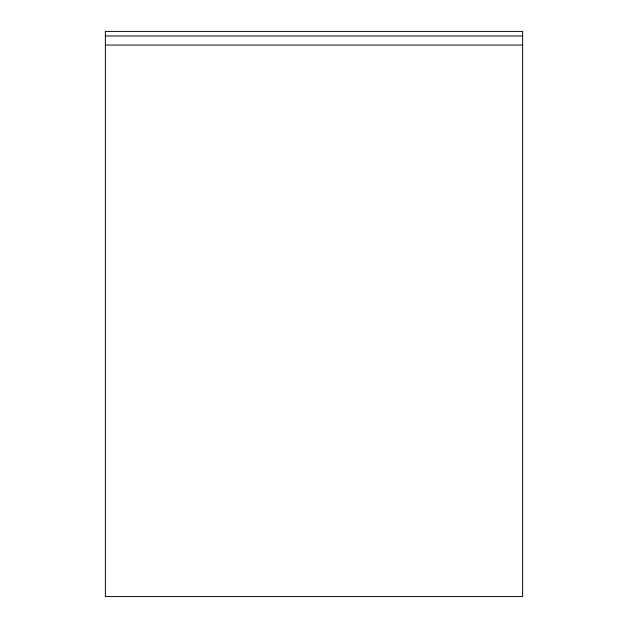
<?xml version="1.0" encoding="UTF-8"?>
<svg xmlns="http://www.w3.org/2000/svg" width="628" height="628" viewBox="0 0 628 628"><rect width="100%" height="100%" fill="white"/><g stroke="black" fill="none" stroke-linecap="round" stroke-linejoin="round"><path stroke-width="0.94" d="M105.371 35.953L522.629 35.953M105.371 45.059L522.629 45.059M522.629 31.4L105.371 31.4L105.371 596.6L522.629 596.6L522.629 31.4"/></g></svg>
